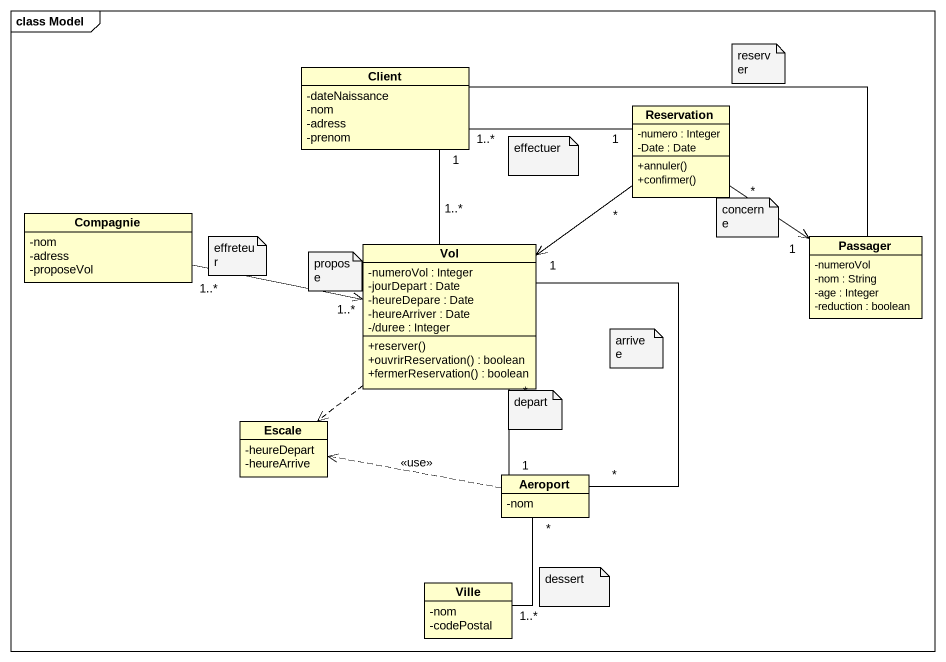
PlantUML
@startuml
mainframe class Model
hide circle
hide empty members
skinparam classAttributeIconSize 0
class Client {
  -dateNaissance
  -nom
  -adress
  -prenom
}
class Reservation {
  -numero : Integer
  -Date : Date
  +annuler()
  +confirmer()
}
class Compagnie {
  -nom
  -adress
  -proposeVol
}
class Vol {
  -numeroVol : Integer
  -jourDepart : Date
  -heureDepare : Date
  -heureArriver : Date
  -/duree : Integer
  +reserver()
  +ouvrirReservation() : boolean
  +fermerReservation() : boolean
}
class Passager {
  -numeroVol
  -nom : String
  -age : Integer
  -reduction : boolean
}
class Escale {
  -heureDepart
  -heureArrive
}
class Aeroport {
  -nom
}
class Ville {
  -nom
  -codePostal
}
Client "1..*" -right- "1" Reservation
Client -right- Passager
Reservation "*" --> "1" Vol
Reservation "*" --> "1" Passager
Compagnie "1..*" -right-> "1..*" Vol
Vol "1..*" -up- "1" Client
Vol ..> Escale
Vol "*" -- "1" Aeroport
Vol -- "*" Aeroport
Aeroport .left.> Escale : <<use>>
Aeroport "*" -- "1..*" Ville
note as N1
  reserver
end note
note as N2
  effectuer
end note
note as N3
  concerne
end note
note as N4
  effreteur
end note
note as N5
  propose
end note
note as N6
  arrivee
end note
note as N7
  depart
end note
note as N8
  dessert
end note
@enduml
